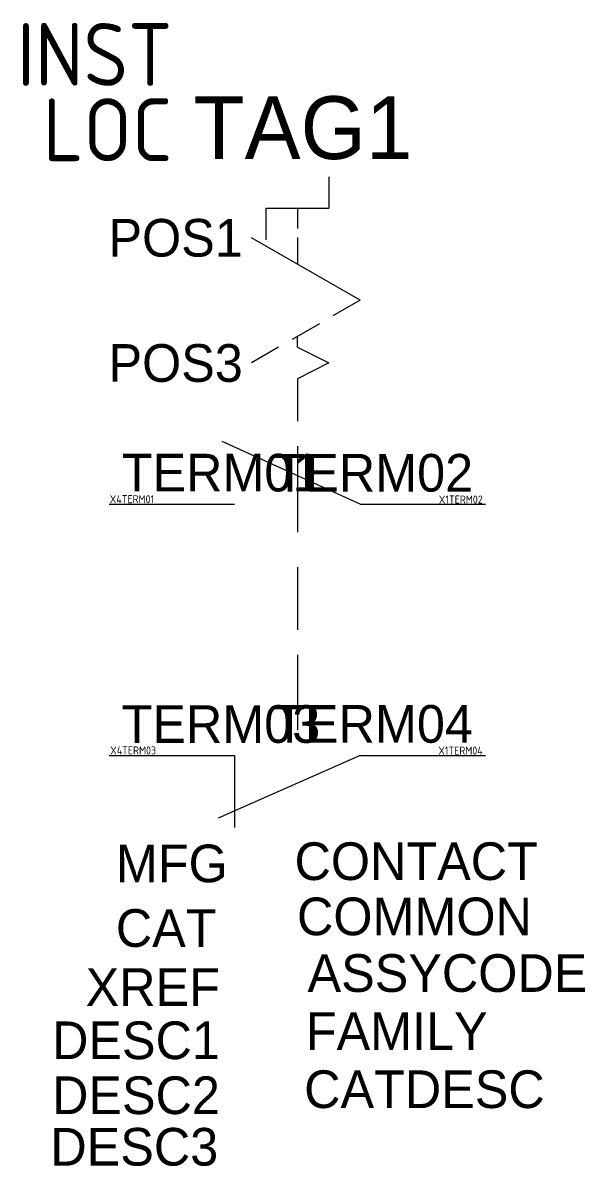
# Model space of a CAD drawing. Header units: millimetres. Extents: x -8.4 to 14, y -25.4 to 20.2.
import ezdxf
from ezdxf.enums import TextEntityAlignment as Align

# ---------------------------------------------------------------- set-up
doc = ezdxf.new("R2010")
doc.units = ezdxf.units.MM
doc.styles.add('WD_IEC', font='isocp2.shx', dxfattribs={"width": 0.9, "height": 4})

msp = doc.modelspace()

# ---------------------------------------------------------------- linework, layer by layer
for p, q in [((3.747, 14.034), (3.747, 12.784)), ((1.247, 12.784), (1.247, 11.534)), ((1.247, 12.784), (3.747, 12.784)), ((2.5, 12.784), (2.5, 11.984)), ((5, 9.125), (0.666, 11.613)), ((2.5, 11.625), (2.5, 10.568)), ((5, 9.125), (3.917, 8.5)), ((3.376, 8.188), (2.294, 7.563)), ((2.5, 7.25), (2.5, 7.682)), ((1.752, 7.25), (0.67, 6.625)), ((2.5, 7.25), (3.75, 6.625)), ((3.75, 6.625), (2.5, 6)), ((2.5, 6), (2.5, 4.313)), ((5, 1), (-0.5, 3.5)), ((2.5, 3.313), (2.5, -0.111)), ((-5, 1), (0, 1)), ((5, 1), (10, 1)), ((2.5, -1.5), (2.5, -1.5)), ((2.5, -1.5), (2.5, -4)), ((2.5, -5), (2.5, -8)), ((-5, -9), (0, -9)), ((5, -9), (-0.658, -11.496)), ((0, -9), (0, -11.868)), ((5, -9), (10, -9))]:
    msp.add_line(p, q)

# ---------------------------------------------------------------- texts
at = {"style": 'WD_IEC', "flags": 1}
for tag, height, p in [('INST', 2.5, (-2.481, 17.662)), ('LOC', 2.5, (-2.481, 14.662)), ('X1TERM02', 0.32, (9.884, 1.027)), ('X1TERM04', 0.32, (9.884, -8.973))]:
    msp.add_attdef(tag, text='', height=height, dxfattribs=at).set_placement(p, align=Align.RIGHT)
for tag, p, s, height in [('TAG1', (-1.643, 14.746), 'S', 2.5), ('TERM01', (-4.498, 1.509), '13', 1.5), ('TERM03', (-4.503, -8.502), '11', 1.5)]:
    msp.add_attdef(tag, p, s, height=height)
at = {"flags": 8}
for tag, text, p in [('POS1', '1', (0.325, 11.611)), ('POS3', '2', (0.325, 6.625))]:
    msp.add_attdef(tag, text=text, height=1.5, dxfattribs=at).set_placement(p, align=Align.MIDDLE_RIGHT)
for tag, text, p in [('TERM02', '14', (9.503, 1.502)), ('TERM04', '12', (9.493, -8.497))]:
    msp.add_attdef(tag, text=text, height=1.5).set_placement(p, align=Align.RIGHT)
at = {"style": 'WD_IEC', "flags": 1}
for tag, p in [('X4TERM01', (-4.975, 1.041)), ('X4TERM03', (-4.956, -8.964))]:
    msp.add_attdef(tag, p, '', height=0.32, dxfattribs=at)
at = {"flags": 1}
for tag, p, s in [('MFG', (-4.733, -14.055), ''), ('CONTACT', (2.386, -13.965), 'NONC'), ('COMMON', (2.484, -16.163), '02'), ('CAT', (-4.733, -16.627), ''), ('ASSYCODE', (2.906, -18.42), ''), ('FAMILY', (2.838, -20.732), 'PB_ACKO'), ('CATDESC', (2.77, -23.045), '')]:
    msp.add_attdef(tag, p, s, height=1.5, dxfattribs=at)
at = {"lineweight": 15, "flags": 1}
msp.add_attdef('XREF', text='', height=1.5, dxfattribs=at).set_placement((-0.587, -18.979), align=Align.RIGHT)
at = {"flags": 1}
for tag, p in [('DESC1', (-0.587, -21.098)), ('DESC2', (-0.587, -23.286)), ('DESC3', (-0.655, -25.338))]:
    msp.add_attdef(tag, text='', height=1.5, dxfattribs=at).set_placement(p, align=Align.RIGHT)

doc.saveas('drawing.dxf')
